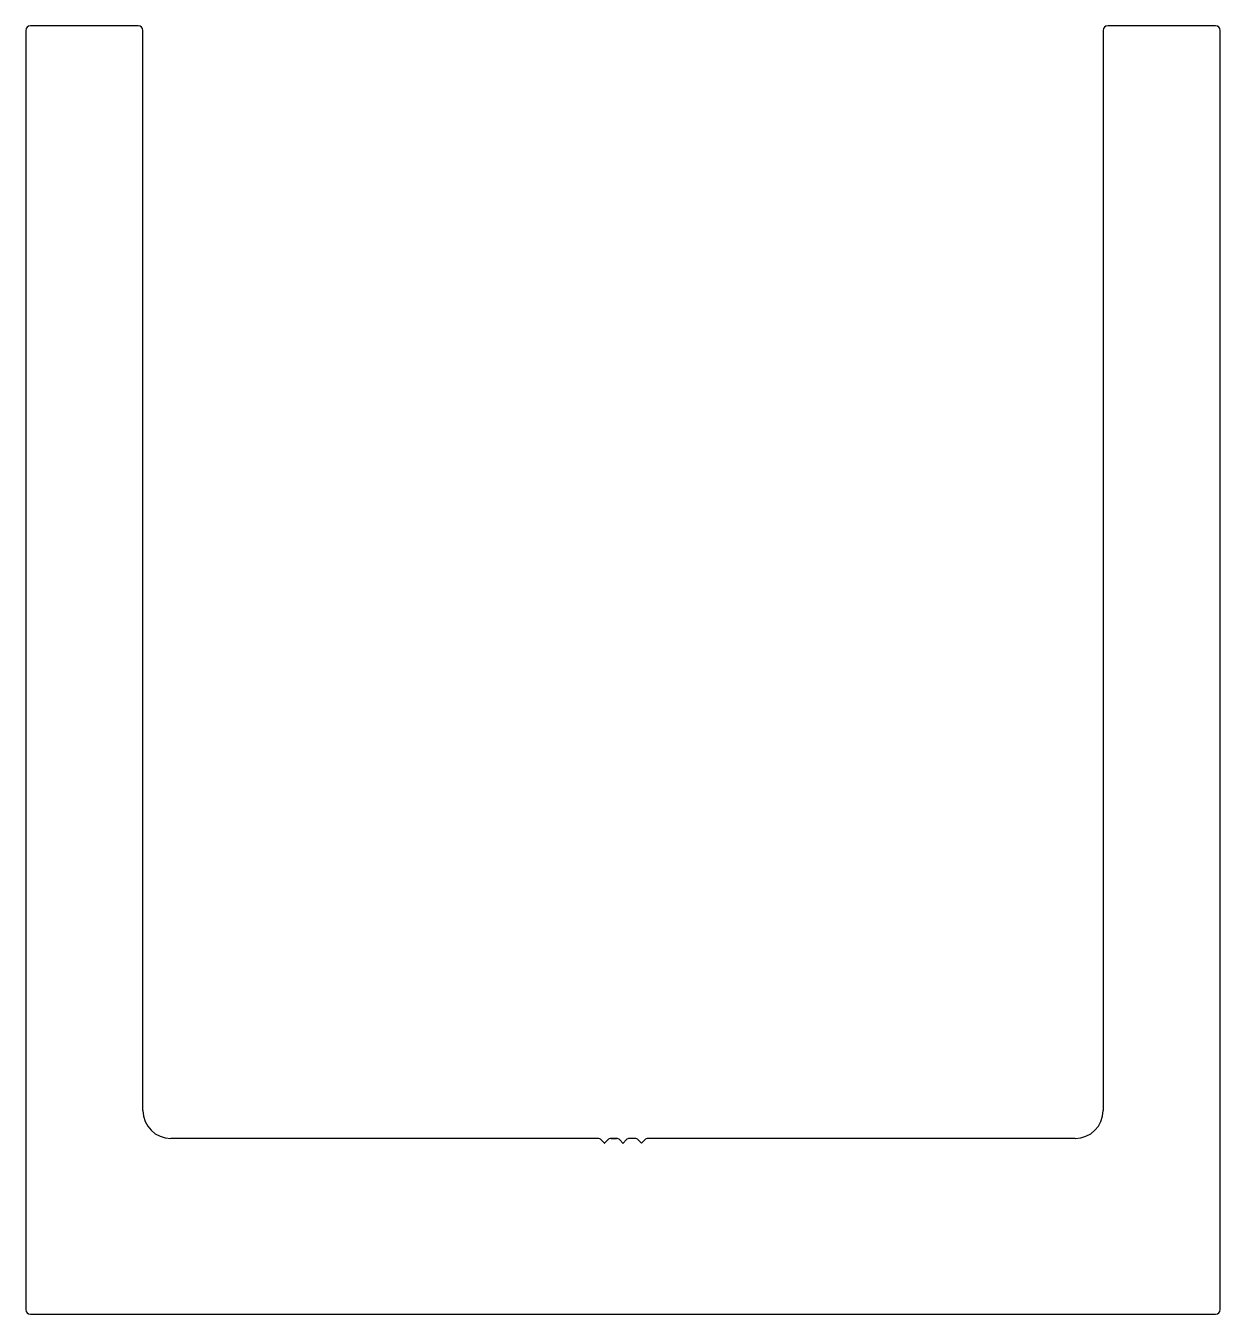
# Model space of a CAD drawing. Extents: x -32.4 to 32.3, y 0.7 to 70.5.
import ezdxf

# ---------------------------------------------------------------- set-up
doc = ezdxf.new("R2010")
doc.units = 0
doc.layers.add('1', color=7, linetype='CONTINUOUS')

msp = doc.modelspace()

# ---------------------------------------------------------------- linework, layer by layer
at = {"layer": '1', "color": 7, "linetype": 'CONTINUOUS'}
for p, q in [((-32.431, 70.293), (-32.431, 0.951)), ((-26.335, 70.547), (-32.177, 70.547)), ((-26.081, 11.746), (-26.081, 70.293)), ((25.989, 70.293), (25.989, 11.746)), ((32.085, 70.547), (26.243, 70.547)), ((32.339, 0.951), (32.339, 70.293)), ((-1.4, 10.222), (-24.557, 10.222)), ((-1.052, 9.978), (-1.223, 10.149)), ((-0.869, 10.149), (-1.041, 9.978)), ((-0.4, 10.222), (-0.693, 10.222)), ((-0.052, 9.978), (-0.223, 10.149)), ((0.131, 10.149), (-0.041, 9.978)), ((0.6, 10.222), (0.307, 10.222)), ((0.948, 9.978), (0.777, 10.149)), ((1.13, 10.149), (0.959, 9.978)), ((24.465, 10.222), (1.307, 10.222)), ((-32.177, 0.697), (32.085, 0.697))]:
    msp.add_line(p, q, dxfattribs=at)
at = {"layer": '1', "color": 4, "linetype": 'CONTINUOUS'}
msp.add_lwpolyline([(-0.4, 10.222), (-0.693, 10.222)], close=True, dxfattribs=at)
msp.add_lwpolyline([(-0.4, 10.222), (-0.693, 10.222)], close=True, dxfattribs=at)
at = {"layer": '1', "color": 7, "linetype": 'CONTINUOUS'}
for centre, radius, start, end in [((-32.177, 70.293), 0.254, 90, 180), ((-26.335, 70.293), 0.254, 360, 90), ((26.243, 70.293), 0.254, 90, 180), ((32.085, 70.293), 0.254, 360, 90), ((-24.557, 11.746), 1.524, 180, 270), ((24.465, 11.746), 1.524, 270, 0), ((-1.4, 9.972), 0.25, 45, 90), ((-1.046, 9.983), 0.008, 225, 315), ((-0.693, 9.972), 0.25, 90, 135), ((-0.4, 9.972), 0.25, 45, 90), ((-0.046, 9.983), 0.008, 225, 315), ((0.307, 9.972), 0.25, 90, 135), ((0.6, 9.972), 0.25, 45, 90), ((0.954, 9.983), 0.008, 225, 315), ((1.307, 9.972), 0.25, 90, 135), ((-32.177, 0.951), 0.254, 180, 270), ((32.085, 0.951), 0.254, 270, 360)]:
    msp.add_arc(centre, radius, start, end, dxfattribs=at)

doc.saveas('drawing.dxf')
